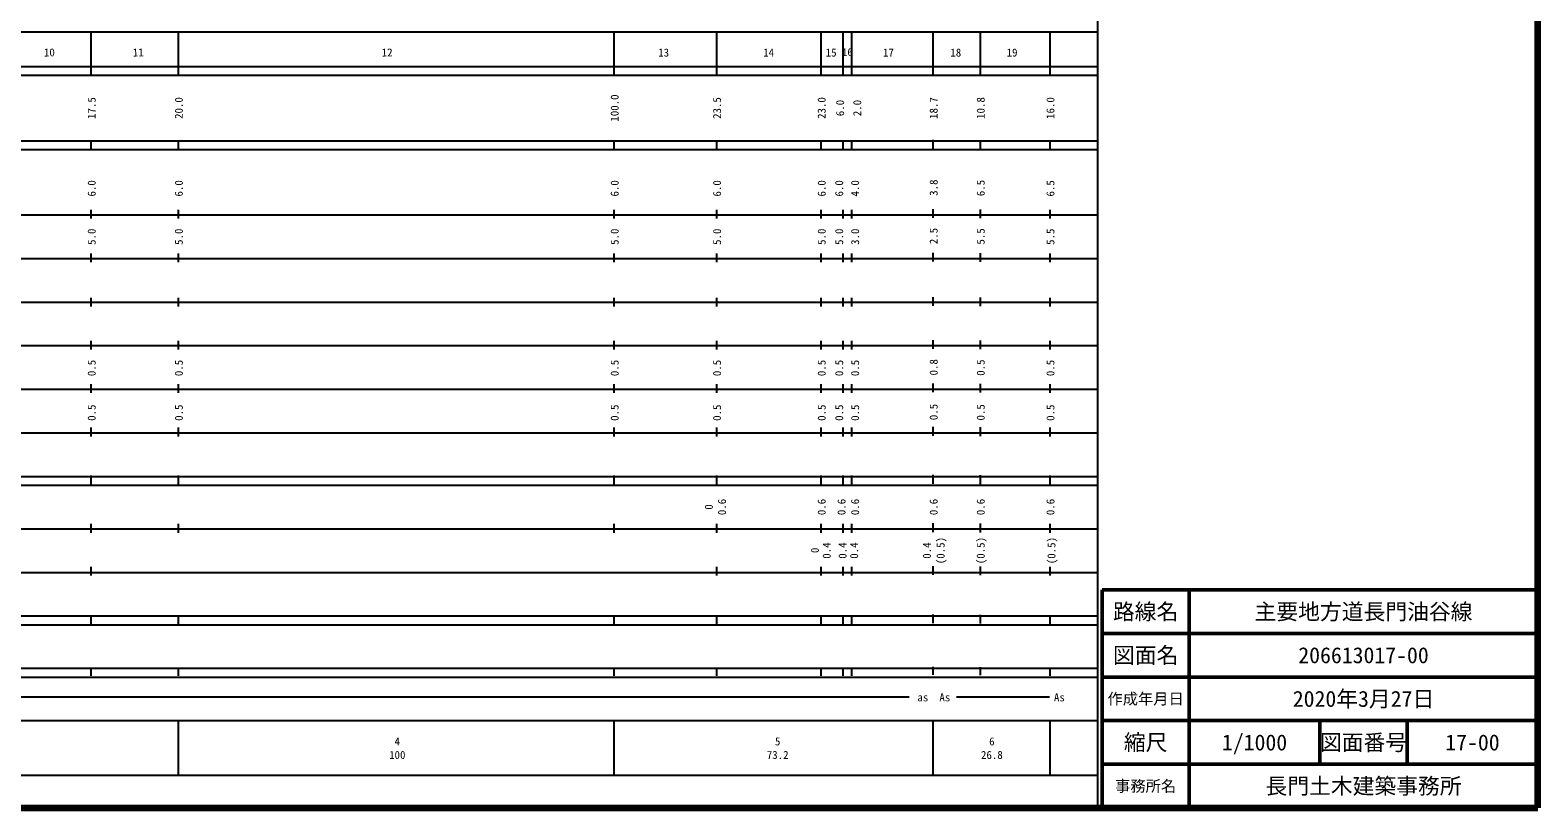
# Model space of a CAD drawing. Units: millimetres on the paper. Extents: x 40 to 680, y 20 to 380.
# Drawn here: x 334 to 680, y 20 to 198.4 of the extents above; entities that cross this region are included whole.
import ezdxf
from ezdxf.enums import TextEntityAlignment as Align

# ---------------------------------------------------------------- set-up
doc = ezdxf.new("R2010")
doc.units = ezdxf.units.MM
for name, color, linetype, lineweight in [('M-TTL', 2, 'Continuous', 140), ('M-TTL-BAND', 7, 'Continuous', 25), ('M-TTL-FRAM', 2, 'Continuous', 50), ('M-TTL-LINE', 7, 'Continuous', 50), ('M-TTL-TXT', 7, 'Continuous', 13)]:
    doc.layers.add(name, color=color, linetype=linetype, lineweight=lineweight)
doc.styles.add('ＭＳ ゴシック', font='')
doc.styles.get('ＭＳ ゴシック').set_extended_font_data('MS Gothic')

msp = doc.modelspace()

# ---------------------------------------------------------------- linework, layer by layer
at = {"layer": 'M-TTL'}
for p, q in [((680, 20), (680, 380)), ((40, 20), (680, 20))]:
    msp.add_line(p, q, dxfattribs=at)
at = {"layer": 'M-TTL-BAND'}
for p, q in [((579, 20), (579, 370)), ((68, 198), (579, 198)), ((348, 198), (348, 187.984)), ((368, 198), (368, 187.984)), ((468, 198), (468, 187.984)), ((491.5, 198), (491.5, 187.984)), ((515.5, 198), (515.5, 187.984)), ((520.5, 198), (520.5, 187.984)), ((522.5, 198), (522.5, 187.984)), ((541.2, 198), (541.2, 187.984)), ((552, 198), (552, 187.984)), ((568, 198), (568, 187.984)), ((40, 190), (579, 190)), ((40, 188), (579, 188)), ((468, 190.014), (468, 189.014)), ((568, 190.014), (568, 189.014)), ((40, 173), (579, 173)), ((348, 173.081), (348, 171.049)), ((368, 173.081), (368, 171.049)), ((468, 173.081), (468, 171.049)), ((491.5, 173.081), (491.5, 171.049)), ((515.5, 173.081), (515.5, 171.049)), ((520.5, 173.081), (520.5, 171.049)), ((522.5, 173.081), (522.5, 171.049)), ((541.2, 173.236), (541.2, 171.204)), ((541.2, 173.236), (541.2, 171.204)), ((552, 173.159), (552, 171.127)), ((552, 173.159), (552, 171.127)), ((568, 173.081), (568, 171.049)), ((568, 173.081), (568, 171.049)), ((40, 171), (579, 171)), ((40, 156), (579, 156)), ((348, 157.144), (348, 155.144)), ((368, 157.144), (368, 155.144)), ((468, 157.144), (468, 155.144)), ((491.5, 157.144), (491.5, 155.144)), ((515.5, 157.144), (515.5, 155.144)), ((520.5, 157.144), (520.5, 155.144)), ((522.5, 157.144), (522.5, 155.144)), ((541.2, 157.299), (541.2, 155.299)), ((541.2, 157.299), (541.2, 155.299)), ((552, 157.222), (552, 155.222)), ((552, 157.222), (552, 155.222)), ((568, 157.144), (568, 155.144)), ((568, 157.144), (568, 155.144)), ((46, 146), (579, 146)), ((348, 147.155), (348, 145.155)), ((368, 147.155), (368, 145.155)), ((468, 147.155), (468, 145.155)), ((491.5, 147.155), (491.5, 145.155)), ((515.5, 147.155), (515.5, 145.155)), ((520.5, 147.155), (520.5, 145.155)), ((522.5, 147.155), (522.5, 145.155)), ((541.2, 147.31), (541.2, 145.31)), ((541.2, 147.31), (541.2, 145.31)), ((552, 147.233), (552, 145.233)), ((552, 147.233), (552, 145.233)), ((568, 147.155), (568, 145.155)), ((568, 147.155), (568, 145.155)), ((52, 136), (579, 136)), ((348, 136.998), (348, 134.998)), ((368, 136.998), (368, 134.998)), ((468, 136.998), (468, 134.998)), ((491.5, 136.998), (491.5, 134.998)), ((515.5, 136.998), (515.5, 134.998)), ((520.5, 136.998), (520.5, 134.998)), ((522.5, 136.998), (522.5, 134.998)), ((541.2, 137.154), (541.2, 135.154)), ((541.2, 137.154), (541.2, 135.154)), ((552, 137.077), (552, 135.077)), ((552, 137.077), (552, 135.077)), ((568, 136.998), (568, 134.998)), ((568, 136.998), (568, 134.998)), ((46, 126), (579, 126)), ((348, 127.092), (348, 125.092)), ((368, 127.092), (368, 125.092)), ((468, 127.092), (468, 125.092)), ((491.5, 127.092), (491.5, 125.092)), ((515.5, 127.092), (515.5, 125.092)), ((520.5, 127.092), (520.5, 125.092)), ((522.5, 127.092), (522.5, 125.092)), ((541.2, 127.248), (541.2, 125.248)), ((541.2, 127.248), (541.2, 125.248)), ((552, 127.171), (552, 125.171)), ((552, 127.171), (552, 125.171)), ((568, 127.092), (568, 125.092)), ((568, 127.092), (568, 125.092)), ((52, 116), (579, 116)), ((348, 117.183), (348, 115.183)), ((368, 117.183), (368, 115.183)), ((468, 117.183), (468, 115.183)), ((491.5, 117.183), (491.5, 115.183)), ((515.5, 117.183), (515.5, 115.183)), ((520.5, 117.183), (520.5, 115.183)), ((522.5, 117.183), (522.5, 115.183)), ((541.2, 117.338), (541.2, 115.338)), ((541.2, 117.338), (541.2, 115.338)), ((552, 117.261), (552, 115.261)), ((552, 117.261), (552, 115.261)), ((568, 117.183), (568, 115.183)), ((568, 117.183), (568, 115.183)), ((541.2, 107.348), (541.2, 105.348)), ((541.2, 107.348), (541.2, 105.348)), ((552, 107.271), (552, 105.271)), ((552, 107.271), (552, 105.271)), ((46, 106), (579, 106)), ((348, 107.192), (348, 105.192)), ((368, 107.192), (368, 105.192)), ((468, 107.192), (468, 105.192)), ((491.5, 107.192), (491.5, 105.192)), ((515.5, 107.192), (515.5, 105.192)), ((520.5, 107.192), (520.5, 105.192)), ((522.5, 107.192), (522.5, 105.192)), ((568, 107.192), (568, 105.192)), ((568, 107.192), (568, 105.192)), ((40, 96), (579, 96)), ((40, 94), (579, 94)), ((348, 96.202), (348, 94.171)), ((368, 96.202), (368, 94.171)), ((468, 96.202), (468, 94.171)), ((491.5, 96.202), (491.5, 94.171)), ((515.5, 96.202), (515.5, 94.171)), ((520.5, 96.202), (520.5, 94.171)), ((522.5, 96.202), (522.5, 94.171)), ((541.2, 96.357), (541.2, 94.327)), ((541.2, 96.357), (541.2, 94.327)), ((552, 96.28), (552, 94.25)), ((552, 96.28), (552, 94.25)), ((568, 96.202), (568, 94.171)), ((568, 96.202), (568, 94.171)), ((49, 84), (579, 84)), ((348, 85.098), (348, 83.098)), ((368, 85.098), (368, 83.098)), ((468, 85.098), (468, 83.098)), ((491.5, 85.098), (491.5, 83.098)), ((515.5, 85.098), (515.5, 83.098)), ((520.5, 85.098), (520.5, 83.098)), ((522.5, 85.098), (522.5, 83.098)), ((541.2, 85.253), (541.2, 83.253)), ((541.2, 85.253), (541.2, 83.253)), ((552, 85.176), (552, 83.176)), ((552, 85.176), (552, 83.176)), ((568, 85.098), (568, 83.098)), ((568, 85.098), (568, 83.098)), ((40, 74), (579, 74)), ((348, 75.271), (348, 73.271)), ((491.5, 75.271), (491.5, 73.271)), ((515.5, 75.271), (515.5, 73.271)), ((520.5, 75.271), (520.5, 73.271)), ((522.5, 75.271), (522.5, 73.271)), ((541.2, 75.426), (541.2, 73.426)), ((552, 75.35), (552, 73.35)), ((568, 75.271), (568, 73.271)), ((40, 64), (579, 64)), ((348, 64.199), (348, 62.169)), ((368, 64.199), (368, 62.169)), ((468, 64.199), (468, 62.169)), ((491.5, 64.199), (491.5, 62.169)), ((515.5, 64.199), (515.5, 62.169)), ((520.5, 64.199), (520.5, 62.169)), ((522.5, 64.199), (522.5, 62.169)), ((541.2, 64.355), (541.2, 62.325)), ((541.2, 64.355), (541.2, 62.325)), ((552, 64.278), (552, 62.248)), ((552, 64.278), (552, 62.248)), ((568, 64.199), (568, 62.169)), ((568, 64.199), (568, 62.169)), ((40, 62), (579, 62)), ((40, 52), (579, 52)), ((348, 52.178), (348, 50.312)), ((368, 52.178), (368, 50.312)), ((468, 52.178), (468, 50.312)), ((491.5, 52.178), (491.5, 50.312)), ((515.5, 52.178), (515.5, 50.312)), ((520.5, 52.178), (520.5, 50.312)), ((522.5, 52.178), (522.5, 50.312)), ((541.2, 52.334), (541.2, 50.468)), ((541.2, 52.334), (541.2, 50.468)), ((552, 52.257), (552, 50.391)), ((552, 52.257), (552, 50.391)), ((568, 52.178), (568, 50.312)), ((568, 52.178), (568, 50.312)), ((40, 50), (579, 50)), ((71.898, 45.483), (535.744, 45.483)), ((546.641, 45.483), (567.931, 45.483)), ((40, 40), (579, 40)), ((368, 40), (368, 27.5)), ((468, 40), (468, 27.5)), ((541.2, 40), (541.2, 27.5)), ((568, 40), (568, 27.5)), ((68, 27.5), (579, 27.5))]:
    msp.add_line(p, q, dxfattribs=at)
at = {"layer": 'M-TTL-FRAM'}
for p, q in [((680, 70), (580, 70)), ((580, 70), (580, 20))]:
    msp.add_line(p, q, dxfattribs=at)
at = {"layer": 'M-TTL-LINE'}
for p, q in [((600, 70), (600, 20)), ((680, 60), (580, 60)), ((680, 50), (580, 50)), ((680, 40), (580, 40)), ((630, 40), (630, 30)), ((650, 40), (650, 30)), ((680, 30), (580, 30))]:
    msp.add_line(p, q, dxfattribs=at)

# ---------------------------------------------------------------- texts
at = {"layer": 'M-TTL-BAND', "style": 'ＭＳ ゴシック'}
for s, rotation, p in [('10', 1.384, (338.462, 193.249)), ('11', 1.384, (358.847, 193.249)), ('12', 1.384, (415.966, 193.249)), ('100.0', 90, (468.156, 180.5)), ('17.5', 90, (348.156, 180.5)), ('20.0', 90, (368.156, 180.5)), ('23.5', 90, (491.656, 180.5)), ('23.0', 90, (515.657, 180.5)), ('6.0', 90, (519.891, 180.5)), ('2.0', 90, (523.828, 180.5)), ('18.7', 90, (541.356, 180.5)), ('10.8', 90, (552.157, 180.5)), ('16.0', 90, (568.157, 180.5)), ('6.0', 90, (348.156, 162.076)), ('6.0', 90, (368.156, 162.076)), ('6.0', 90, (468.156, 162.076)), ('6.0', 90, (491.656, 162.076)), ('6.0', 90, (515.657, 162.076)), ('6.0', 90, (519.682, 162.076)), ('4.0', 90, (523.335, 162.076)), ('3.8', 90, (541.356, 162.232)), ('6.5', 90, (552.157, 162.155)), ('6.5', 90, (568.157, 162.076)), ('5.0', 90, (348.156, 150.978)), ('5.0', 90, (368.156, 150.978)), ('5.0', 90, (468.156, 150.978)), ('5.0', 90, (491.656, 150.978)), ('5.0', 90, (515.657, 150.978)), ('5.0', 90, (519.682, 150.978)), ('3.0', 90, (523.335, 150.978)), ('2.5', 90, (541.356, 151.133)), ('5.5', 90, (552.157, 151.057)), ('5.5', 90, (568.157, 150.978)), ('0.5', 90, (348.156, 120.882)), ('0.5', 90, (368.156, 120.882)), ('0.5', 90, (468.156, 120.882)), ('0.5', 90, (491.656, 120.882)), ('0.5', 90, (515.657, 120.882)), ('0.5', 90, (519.682, 120.882)), ('0.5', 90, (523.335, 120.882)), ('0.8', 90, (541.356, 121.038)), ('0.5', 90, (552.157, 120.961)), ('0.5', 90, (568.157, 120.882)), ('0.5', 90, (348.156, 110.625)), ('0.5', 90, (368.156, 110.625)), ('0.5', 90, (468.156, 110.625)), ('0.5', 90, (491.656, 110.625)), ('0.5', 90, (515.657, 110.625)), ('0.5', 90, (519.682, 110.625)), ('0.5', 90, (523.335, 110.625)), ('0.5', 90, (541.356, 110.78)), ('0.5', 90, (552.157, 110.703)), ('0.5', 90, (568.157, 110.625)), ('0.6', 90, (492.781, 89)), ('0.6', 90, (515.657, 89)), ('0.6', 90, (520.222, 89)), ('0.6', 90, (523.335, 89)), ('0.6', 90, (541.356, 89)), ('0.6', 90, (552.157, 89)), ('0.6', 90, (568.157, 89)), ('0', 90, (489.768, 89)), ('0.4', 90, (516.809, 79)), ('0.4', 90, (520.457, 79)), ('0.4', 90, (523.122, 79)), ('0.4', 90, (539.814, 79)), ('(0.5)', 90, (542.95, 79)), ('(0.5)', 90, (552.149, 79)), ('(0.5)', 90, (568.395, 79)), ('0', 90, (514.103, 79.053))]:
    msp.add_text(s, height=1.833, rotation=rotation, dxfattribs=at).set_placement(p, align=Align.MIDDLE_CENTER)
for s, p in [('13', (479.415, 193.218)), ('14', (503.494, 193.218)), ('15', (517.85, 193.218)), ('16', (521.57, 193.334)), ('17', (530.982, 193.218)), ('18', (546.447, 193.218)), ('19', (559.357, 193.218)), ('as', (538.884, 45.343)), ('As', (543.925, 45.343)), ('As', (570.211, 45.343)), ('4', (418.288, 35.238)), ('5', (505.578, 35.238)), ('6', (554.723, 35.238)), ('100', (418.288, 32.131)), ('73.2', (505.578, 32.131)), ('26.8', (554.723, 32.131))]:
    msp.add_text(s, height=1.833, dxfattribs=at).set_placement(p, align=Align.MIDDLE_CENTER)
at = {"layer": 'M-TTL-TXT', "style": 'ＭＳ ゴシック'}
for s, height, p in [('路線名', 3.666, (590, 65)), ('主要地方道長門油谷線', 3.666, (640, 65)), ('図面名', 3.666, (590, 55)), ('206613017-00', 3.666, (640, 55)), ('作成年月日', 2.566, (590, 45)), ('2020年3月27日', 3.666, (640, 45)), ('縮尺', 3.666, (590, 35)), ('1/1000', 3.666, (615, 35)), ('図面番号', 3.666, (640, 35)), ('17-00', 3.666, (665, 35)), ('事務所名', 2.566, (590, 25)), ('長門土木建築事務所', 3.666, (640, 25))]:
    msp.add_text(s, height=height, dxfattribs=at).set_placement(p, align=Align.MIDDLE_CENTER)

doc.saveas('drawing.dxf')
